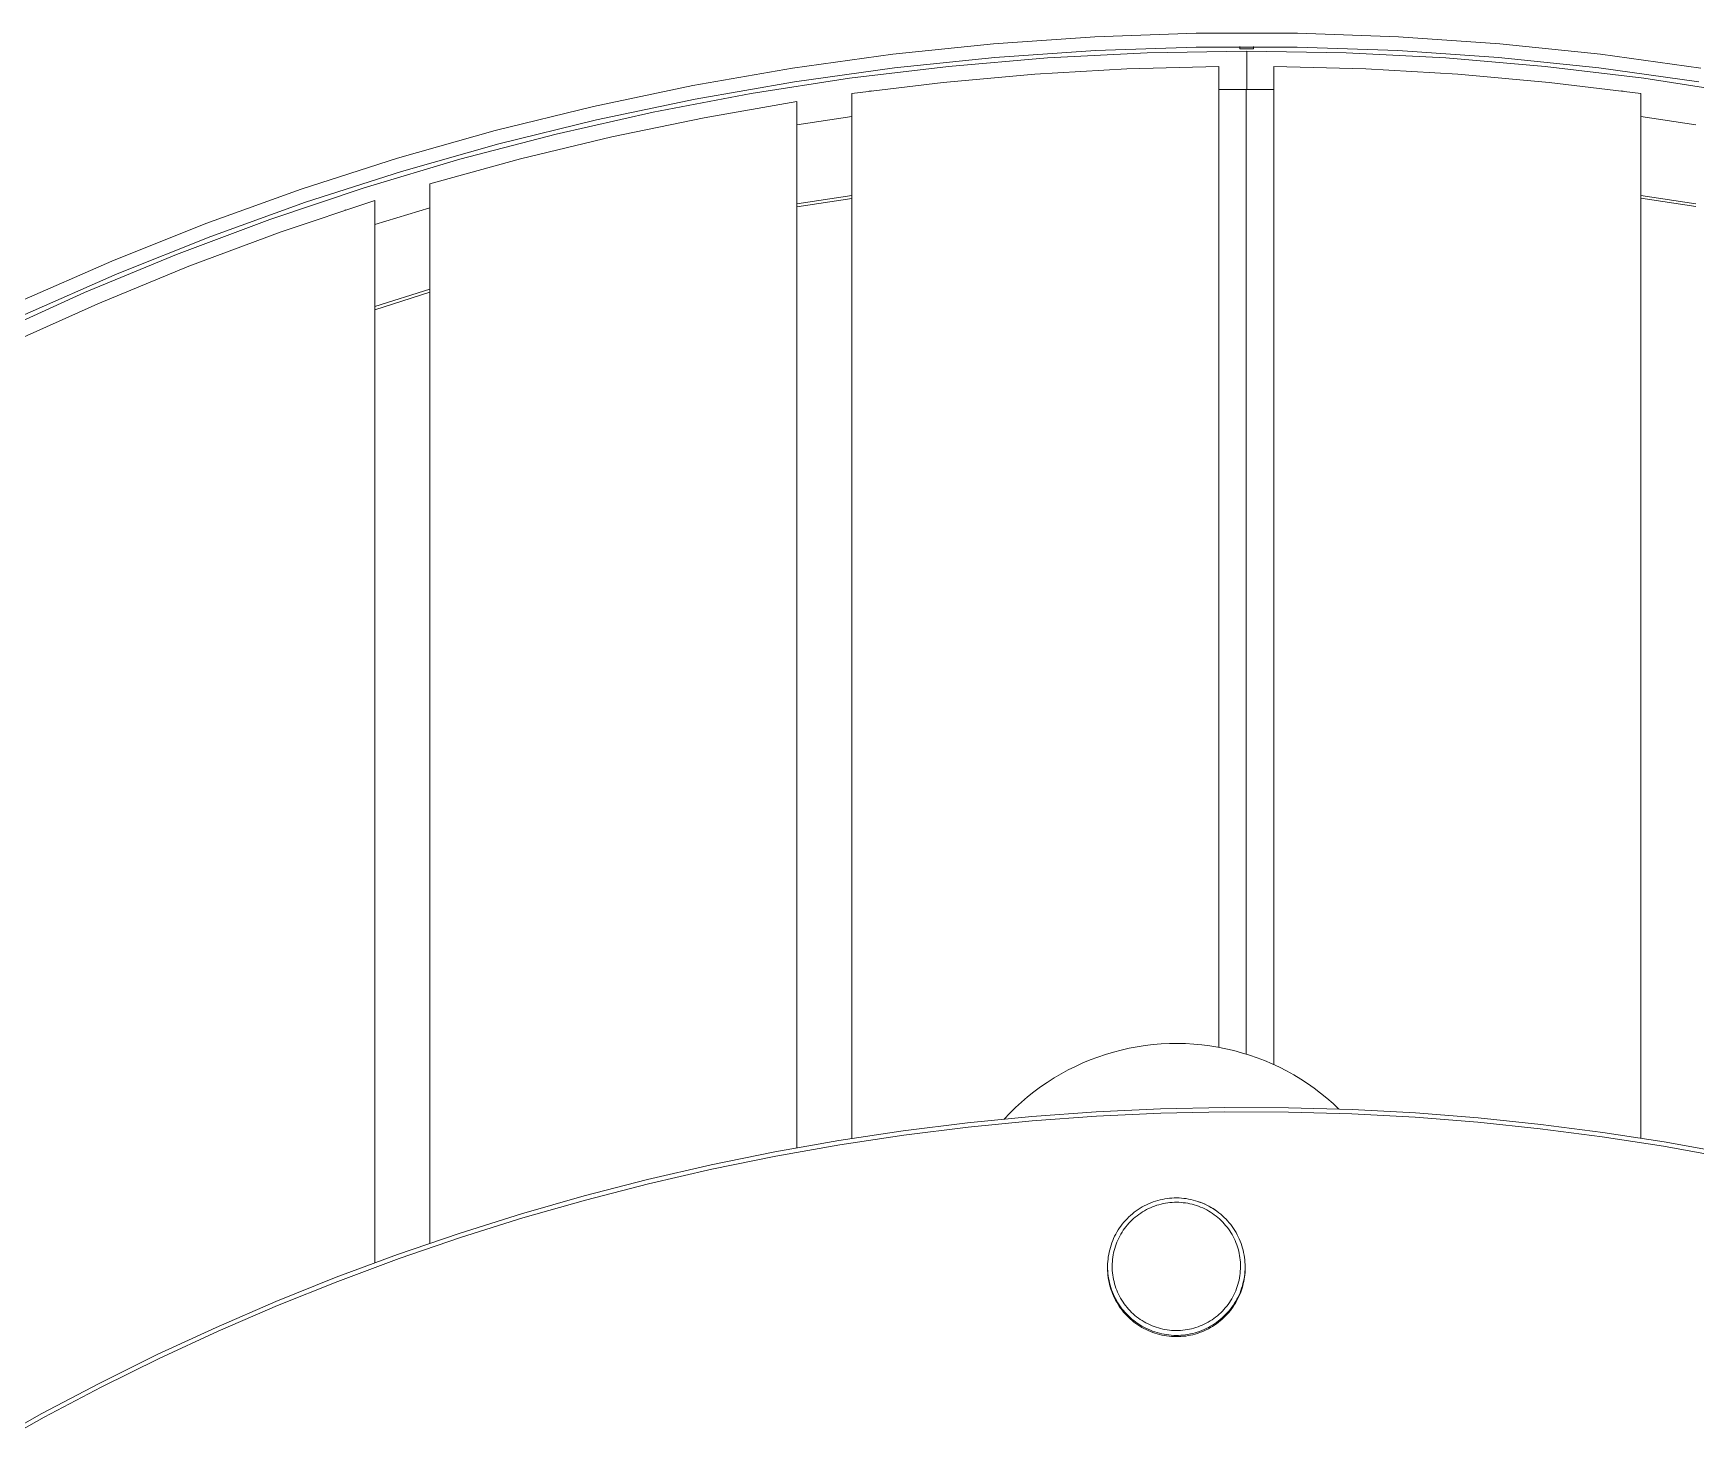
# Model space of a CAD drawing. Header units: millimetres. Extents: x 492 to 7139, y 278 to 5201.
# Drawn here: x 4548.4 to 4910.8, y 1397.7 to 1706.3 of the extents above; entities that cross this region are included whole.
import ezdxf

# ---------------------------------------------------------------- set-up
doc = ezdxf.new("R2010")
doc.units = ezdxf.units.MM
doc.layers.add('ZANO_R', color=7, linetype='Continuous', lineweight=0)

msp = doc.modelspace()

# ---------------------------------------------------------------- linework, layer by layer
at = {"layer": 'ZANO_R'}
for p, q in [((4735.79, 1701.76), (4757.76, 1704.04)), ((4757.76, 1704.04), (4779.8, 1705.57)), ((4779.8, 1705.57), (4801.89, 1706.33)), ((4801.89, 1706.33), (4823.98, 1706.33)), ((4823.98, 1706.33), (4846.06, 1705.57)), ((4846.06, 1705.57), (4868.1, 1704.04)), ((4868.1, 1704.04), (4890.08, 1701.76)), ((4713.91, 1698.72), (4735.79, 1701.76)), ((4736.15, 1698.78), (4758.02, 1701.06)), ((4769.53, 1700.94), (4747.89, 1699.09)), ((4758.02, 1701.06), (4779.96, 1702.57)), ((4791.22, 1702.06), (4769.53, 1700.94)), ((4779.96, 1702.57), (4801.94, 1703.33)), ((4812.93, 1702.43), (4791.22, 1702.06)), ((4801.94, 1703.33), (4823.93, 1703.33)), ((4811.43, 1702.96), (4811.43, 1703.42)), ((4814.43, 1702.96), (4811.43, 1702.96)), ((4812.93, 1702.43), (4834.65, 1702.06)), ((4812.93, 1694.07), (4812.93, 1702.43)), ((4814.43, 1702.96), (4814.43, 1703.42)), ((4823.93, 1703.33), (4845.9, 1702.57)), ((4834.65, 1702.06), (4856.33, 1700.94)), ((4845.9, 1702.57), (4867.84, 1701.06)), ((4856.33, 1700.94), (4877.97, 1699.09)), ((4867.84, 1701.06), (4889.71, 1698.78)), ((4890.08, 1701.76), (4911.96, 1698.72)), ((4692.14, 1694.92), (4713.91, 1698.72)), ((4726.33, 1696.5), (4704.87, 1693.18)), ((4714.37, 1695.76), (4736.15, 1698.78)), ((4747.89, 1699.09), (4726.33, 1696.5)), ((4766.74, 1697.39), (4746.75, 1695.61)), ((4786.77, 1698.54), (4766.74, 1697.39)), ((4806.83, 1699.05), (4786.77, 1698.54)), ((4806.83, 1485.2), (4806.83, 1699.05)), ((4838.89, 1698.54), (4818.83, 1699.05)), ((4818.83, 1699.05), (4818.83, 1481.42)), ((4858.93, 1697.39), (4838.89, 1698.54)), ((4878.91, 1695.61), (4858.93, 1697.39)), ((4877.97, 1699.09), (4899.53, 1696.5)), ((4889.71, 1698.78), (4911.49, 1695.76)), ((4899.53, 1696.5), (4920.99, 1693.18)), ((4670.52, 1690.38), (4692.14, 1694.92)), ((4704.87, 1693.18), (4683.53, 1689.12)), ((4692.71, 1691.98), (4714.37, 1695.76)), ((4746.75, 1695.61), (4726.83, 1693.2)), ((4726.83, 1693.2), (4726.83, 1465.31)), ((4730.64, 1693.71), (4731.08, 1693.76)), ((4812.83, 1694.07), (4806.83, 1694.05)), ((4812.83, 1694.07), (4818.83, 1694.05)), ((4812.83, 1483.72), (4812.83, 1694.07)), ((4898.83, 1693.2), (4878.91, 1695.61)), ((4894.58, 1693.76), (4895.02, 1693.71)), ((4898.83, 1465.39), (4898.83, 1693.2)), ((4649.07, 1685.09), (4670.52, 1690.38)), ((4683.53, 1689.12), (4662.35, 1684.34)), ((4671.19, 1687.46), (4692.71, 1691.98)), ((4714.83, 1691.43), (4694.62, 1687.92)), ((4714.83, 1463.28), (4714.83, 1691.43)), ((4649.84, 1682.19), (4671.19, 1687.46)), ((4694.62, 1687.92), (4674.54, 1683.76)), ((4726.83, 1688.15), (4714.83, 1686.37)), ((4898.83, 1688.15), (4910.83, 1686.37)), ((4627.81, 1679.07), (4649.07, 1685.09)), ((4628.68, 1676.2), (4649.84, 1682.19)), ((4662.35, 1684.34), (4641.34, 1678.84)), ((4674.54, 1683.76), (4654.6, 1678.95)), ((4606.77, 1672.31), (4627.81, 1679.07)), ((4641.34, 1678.84), (4620.53, 1672.63)), ((4654.6, 1678.95), (4634.83, 1673.49)), ((4607.74, 1669.47), (4628.68, 1676.2)), ((4585.98, 1664.84), (4606.77, 1672.31)), ((4620.53, 1672.63), (4599.95, 1665.7)), ((4634.83, 1673.49), (4634.83, 1442.47)), ((4714.83, 1669.15), (4726.83, 1670.98)), ((4910.83, 1669.15), (4898.83, 1670.98)), ((4587.05, 1662.03), (4607.74, 1669.47)), ((4622.83, 1669.84), (4602.44, 1663.03)), ((4616.28, 1667.73), (4616.44, 1667.79)), ((4622.83, 1438.21), (4622.83, 1669.84)), ((4634.83, 1668.28), (4622.83, 1664.59)), ((4714.83, 1668.49), (4726.83, 1670.32)), ((4898.83, 1670.35), (4910.83, 1668.52)), ((4565.47, 1656.65), (4585.98, 1664.84)), ((4599.95, 1665.7), (4579.61, 1658.08)), ((4622.83, 1662.98), (4622.83, 1664.59)), ((4566.63, 1653.88), (4587.05, 1662.03)), ((4602.44, 1663.03), (4582.3, 1655.53)), ((4545.24, 1647.75), (4565.47, 1656.65)), ((4579.61, 1658.08), (4559.55, 1649.77)), ((4546.5, 1645.03), (4566.63, 1653.88)), ((4582.3, 1655.53), (4562.42, 1647.35)), ((4559.55, 1649.77), (4539.78, 1640.78)), ((4622.83, 1646.73), (4634.83, 1650.53)), ((4622.83, 1646.05), (4634.83, 1649.85)), ((4562.42, 1647.35), (4542.83, 1638.5)), ((4778.83, 1482.46), (4780.49, 1483.08)), ((4780.49, 1483.08), (4782.17, 1483.65)), ((4782.17, 1483.65), (4783.86, 1484.15)), ((4783.86, 1484.15), (4785.57, 1484.6)), ((4785.57, 1484.6), (4787.3, 1484.99)), ((4787.3, 1484.99), (4789.04, 1485.31)), ((4789.04, 1485.31), (4790.79, 1485.58)), ((4790.79, 1485.58), (4792.55, 1485.79)), ((4792.55, 1485.79), (4794.31, 1485.93)), ((4794.31, 1485.93), (4796.08, 1486.01)), ((4796.08, 1486.01), (4797.85, 1486.04)), ((4797.85, 1486.04), (4799.62, 1486)), ((4799.62, 1486), (4801.38, 1485.9)), ((4801.38, 1485.9), (4803.15, 1485.74)), ((4803.15, 1485.74), (4804.9, 1485.51)), ((4804.9, 1485.51), (4806.65, 1485.23)), ((4806.65, 1485.23), (4808.38, 1484.89)), ((4808.38, 1484.89), (4810.11, 1484.49)), ((4810.11, 1484.49), (4811.81, 1484.02)), ((4811.81, 1484.02), (4813.51, 1483.5)), ((4813.51, 1483.5), (4815.18, 1482.92)), ((4815.18, 1482.92), (4816.83, 1482.29)), ((4770.93, 1478.51), (4772.45, 1479.41)), ((4772.45, 1479.41), (4774.01, 1480.26)), ((4774.01, 1480.26), (4775.59, 1481.05)), ((4775.59, 1481.05), (4777.2, 1481.78)), ((4777.2, 1481.78), (4778.83, 1482.46)), ((4816.83, 1482.29), (4818.46, 1481.59)), ((4818.46, 1481.59), (4820.06, 1480.84)), ((4820.06, 1480.84), (4821.63, 1480.04)), ((4821.63, 1480.04), (4823.18, 1479.18)), ((4823.18, 1479.18), (4824.7, 1478.27)), ((4765.17, 1474.41), (4766.55, 1475.51)), ((4766.55, 1475.51), (4767.97, 1476.56)), ((4767.97, 1476.56), (4769.43, 1477.56)), ((4769.43, 1477.56), (4770.93, 1478.51)), ((4824.7, 1478.27), (4826.18, 1477.3)), ((4826.18, 1477.3), (4827.63, 1476.29)), ((4827.63, 1476.29), (4829.04, 1475.22)), ((4761.25, 1470.83), (4762.51, 1472.07)), ((4762.51, 1472.07), (4763.82, 1473.26)), ((4763.82, 1473.26), (4765.17, 1474.41)), ((4794.15, 1471.78), (4780.14, 1471.12)), ((4808.13, 1472.08), (4794.15, 1471.78)), ((4822.06, 1472.03), (4808.13, 1472.08)), ((4835.92, 1471.63), (4822.06, 1472.03)), ((4829.04, 1475.22), (4830.42, 1474.11)), ((4830.42, 1474.11), (4831.76, 1472.95)), ((4831.76, 1472.95), (4833.05, 1471.74)), ((4849.72, 1470.89), (4835.92, 1471.63)), ((4752.07, 1468.72), (4738.04, 1466.97)), ((4766.11, 1470.1), (4752.07, 1468.72)), ((4752.18, 1467.78), (4766.19, 1469.16)), ((4760.03, 1469.55), (4761.25, 1470.83)), ((4780.14, 1471.12), (4766.11, 1470.1)), ((4766.19, 1469.16), (4780.2, 1470.18)), ((4780.2, 1470.18), (4794.18, 1470.84)), ((4794.18, 1470.84), (4808.14, 1471.14)), ((4808.14, 1471.14), (4822.04, 1471.09)), ((4822.04, 1471.09), (4835.88, 1470.69)), ((4835.88, 1470.69), (4849.65, 1469.94)), ((4849.65, 1469.94), (4863.34, 1468.86)), ((4863.43, 1469.8), (4849.72, 1470.89)), ((4863.34, 1468.86), (4876.93, 1467.44)), ((4877.04, 1468.38), (4863.43, 1469.8)), ((4890.55, 1466.63), (4877.04, 1468.38)), ((4724.03, 1464.86), (4710.06, 1462.39)), ((4738.04, 1466.97), (4724.03, 1464.86)), ((4724.2, 1463.93), (4738.18, 1466.04)), ((4738.18, 1466.04), (4752.18, 1467.78)), ((4876.93, 1467.44), (4890.41, 1465.69)), ((4890.41, 1465.69), (4903.77, 1463.63)), ((4903.93, 1464.56), (4890.55, 1466.63)), ((4917.18, 1462.17), (4903.93, 1464.56)), ((4710.06, 1462.39), (4696.14, 1459.55)), ((4696.35, 1458.63), (4710.25, 1461.46)), ((4710.25, 1461.46), (4724.2, 1463.93)), ((4903.77, 1463.63), (4916.99, 1461.25)), ((4696.14, 1459.55), (4682.28, 1456.35)), ((4682.52, 1455.44), (4696.35, 1458.63)), ((4682.28, 1456.35), (4668.5, 1452.8)), ((4668.77, 1451.89), (4682.52, 1455.44)), ((4668.5, 1452.8), (4654.82, 1448.88)), ((4655.1, 1447.98), (4668.77, 1451.89)), ((4789.7, 1450.11), (4789.26, 1449.83)), ((4790.15, 1450.38), (4789.7, 1450.11)), ((4790.61, 1450.63), (4790.15, 1450.38)), ((4791.08, 1450.87), (4790.61, 1450.63)), ((4791.07, 1449.8), (4791.51, 1450.02)), ((4791.55, 1451.09), (4791.08, 1450.87)), ((4791.51, 1450.02), (4791.95, 1450.22)), ((4792.03, 1451.29), (4791.55, 1451.09)), ((4791.95, 1450.22), (4792.4, 1450.41)), ((4792.52, 1451.47), (4792.03, 1451.29)), ((4792.4, 1450.41), (4792.86, 1450.58)), ((4793.02, 1451.64), (4792.52, 1451.47)), ((4792.86, 1450.58), (4793.32, 1450.74)), ((4793.52, 1451.79), (4793.02, 1451.64)), ((4793.32, 1450.74), (4793.79, 1450.88)), ((4794.03, 1451.92), (4793.52, 1451.79)), ((4793.79, 1450.88), (4794.26, 1451.01)), ((4794.54, 1452.04), (4794.03, 1451.92)), ((4794.26, 1451.01), (4794.74, 1451.11)), ((4795.05, 1452.14), (4794.54, 1452.04)), ((4794.74, 1451.11), (4795.22, 1451.2)), ((4795.57, 1452.22), (4795.05, 1452.14)), ((4795.22, 1451.2), (4795.7, 1451.28)), ((4796.09, 1452.28), (4795.57, 1452.22)), ((4795.7, 1451.28), (4796.19, 1451.34)), ((4796.61, 1452.32), (4796.09, 1452.28)), ((4796.19, 1451.34), (4796.67, 1451.38)), ((4797.13, 1452.35), (4796.61, 1452.32)), ((4796.67, 1451.38), (4797.16, 1451.4)), ((4797.65, 1452.35), (4797.13, 1452.35)), ((4797.16, 1451.4), (4797.65, 1451.41)), ((4798.18, 1452.34), (4797.65, 1452.35)), ((4797.65, 1451.41), (4798.14, 1451.4)), ((4798.14, 1451.4), (4798.62, 1451.37)), ((4798.7, 1452.31), (4798.18, 1452.34)), ((4798.62, 1451.37), (4799.11, 1451.32)), ((4799.22, 1452.26), (4798.7, 1452.31)), ((4799.11, 1451.32), (4799.6, 1451.26)), ((4799.74, 1452.2), (4799.22, 1452.26)), ((4799.6, 1451.26), (4800.08, 1451.18)), ((4800.25, 1452.11), (4799.74, 1452.2)), ((4800.08, 1451.18), (4800.56, 1451.09)), ((4800.77, 1452.01), (4800.25, 1452.11)), ((4800.56, 1451.09), (4801.03, 1450.98)), ((4801.28, 1451.89), (4800.77, 1452.01)), ((4801.03, 1450.98), (4801.5, 1450.85)), ((4801.78, 1451.75), (4801.28, 1451.89)), ((4801.5, 1450.85), (4801.97, 1450.7)), ((4802.28, 1451.6), (4801.78, 1451.75)), ((4801.97, 1450.7), (4802.43, 1450.54)), ((4802.78, 1451.43), (4802.28, 1451.6)), ((4802.87, 1451.36), (4802.4, 1451.53)), ((4802.43, 1450.54), (4802.88, 1450.36)), ((4803.26, 1451.24), (4802.78, 1451.43)), ((4803.34, 1451.18), (4802.87, 1451.36)), ((4802.88, 1450.36), (4803.33, 1450.17)), ((4803.74, 1451.03), (4803.26, 1451.24)), ((4803.33, 1450.17), (4803.78, 1449.96)), ((4803.8, 1450.98), (4803.34, 1451.18)), ((4804.22, 1450.81), (4803.74, 1451.03)), ((4803.78, 1449.96), (4804.21, 1449.74)), ((4804.25, 1450.76), (4803.8, 1450.98)), ((4804.68, 1450.57), (4804.22, 1450.81)), ((4804.7, 1450.53), (4804.25, 1450.76)), ((4805.14, 1450.31), (4804.68, 1450.57)), ((4805.14, 1450.29), (4804.7, 1450.53)), ((4805.59, 1450.04), (4805.14, 1450.31)), ((4805.57, 1450.03), (4805.14, 1450.29)), ((4805.99, 1449.75), (4805.57, 1450.03)), ((4806.02, 1449.75), (4805.59, 1450.04)), ((4654.82, 1448.88), (4641.23, 1444.62)), ((4641.55, 1443.72), (4655.1, 1447.98)), ((4785.81, 1446.65), (4785.5, 1446.23)), ((4786.15, 1447.05), (4785.81, 1446.65)), ((4786.49, 1447.45), (4786.15, 1447.05)), ((4786.85, 1447.83), (4786.49, 1447.45)), ((4786.6, 1446.08), (4786.91, 1446.46)), ((4787.22, 1448.2), (4786.85, 1447.83)), ((4786.91, 1446.46), (4787.23, 1446.83)), ((4787.61, 1448.55), (4787.22, 1448.2)), ((4787.23, 1446.83), (4787.57, 1447.18)), ((4787.57, 1447.18), (4787.91, 1447.53)), ((4788, 1448.89), (4787.61, 1448.55)), ((4787.91, 1447.53), (4788.27, 1447.86)), ((4788.41, 1449.22), (4788, 1448.89)), ((4788.27, 1447.86), (4788.64, 1448.18)), ((4788.83, 1449.53), (4788.41, 1449.22)), ((4788.64, 1448.18), (4789.02, 1448.48)), ((4789.26, 1449.83), (4788.83, 1449.53)), ((4789.02, 1448.48), (4789.41, 1448.77)), ((4789.41, 1448.77), (4789.82, 1449.05)), ((4789.82, 1449.05), (4790.23, 1449.31)), ((4790.23, 1449.31), (4790.65, 1449.56)), ((4790.65, 1449.56), (4791.07, 1449.8)), ((4804.21, 1449.74), (4804.64, 1449.5)), ((4804.64, 1449.5), (4805.05, 1449.25)), ((4805.05, 1449.25), (4805.46, 1448.98)), ((4805.46, 1448.98), (4805.86, 1448.7)), ((4805.86, 1448.7), (4806.25, 1448.4)), ((4806.4, 1449.47), (4805.99, 1449.75)), ((4806.45, 1449.45), (4806.02, 1449.75)), ((4806.25, 1448.4), (4806.63, 1448.09)), ((4806.8, 1449.17), (4806.4, 1449.47)), ((4806.87, 1449.13), (4806.45, 1449.45)), ((4806.63, 1448.09), (4806.99, 1447.77)), ((4807.27, 1448.8), (4806.87, 1449.13)), ((4806.99, 1447.77), (4807.35, 1447.44)), ((4807.67, 1448.46), (4807.27, 1448.8)), ((4807.35, 1447.44), (4807.69, 1447.09)), ((4808.05, 1448.1), (4807.67, 1448.46)), ((4807.69, 1447.09), (4808.03, 1446.73)), ((4808.03, 1446.73), (4808.34, 1446.36)), ((4808.42, 1447.73), (4808.05, 1448.1)), ((4808.34, 1446.36), (4808.65, 1445.98)), ((4808.77, 1447.35), (4808.42, 1447.73)), ((4809.11, 1446.95), (4808.77, 1447.35)), ((4809.44, 1446.54), (4809.11, 1446.95)), ((4809.75, 1446.12), (4809.44, 1446.54)), ((4641.23, 1444.62), (4627.77, 1440)), ((4628.11, 1439.11), (4641.55, 1443.72)), ((4783.71, 1443.04), (4783.52, 1442.56)), ((4783.92, 1443.53), (4783.71, 1443.04)), ((4784.14, 1444), (4783.92, 1443.53)), ((4784.38, 1444.46), (4784.14, 1444)), ((4784.64, 1444.92), (4784.38, 1444.46)), ((4784.46, 1442.26), (4784.64, 1442.72)), ((4784.91, 1445.37), (4784.64, 1444.92)), ((4784.64, 1442.72), (4784.83, 1443.17)), ((4784.83, 1443.17), (4785.04, 1443.61)), ((4785.2, 1445.8), (4784.91, 1445.37)), ((4785.04, 1443.61), (4785.26, 1444.04)), ((4785.5, 1446.23), (4785.2, 1445.8)), ((4785.26, 1444.04), (4785.5, 1444.47)), ((4785.5, 1444.47), (4785.75, 1444.89)), ((4785.75, 1444.89), (4786.02, 1445.29)), ((4786.02, 1445.29), (4786.3, 1445.69)), ((4786.3, 1445.69), (4786.6, 1446.08)), ((4808.65, 1445.98), (4808.94, 1445.59)), ((4808.94, 1445.59), (4809.22, 1445.19)), ((4809.22, 1445.19), (4809.48, 1444.78)), ((4809.48, 1444.78), (4809.73, 1444.36)), ((4809.73, 1444.36), (4809.97, 1443.93)), ((4810.05, 1445.69), (4809.75, 1446.12)), ((4809.97, 1443.93), (4810.19, 1443.5)), ((4810.33, 1445.25), (4810.05, 1445.69)), ((4810.19, 1443.5), (4810.39, 1443.05)), ((4810.6, 1444.8), (4810.33, 1445.25)), ((4810.39, 1443.05), (4810.58, 1442.6)), ((4810.85, 1444.34), (4810.6, 1444.8)), ((4811.09, 1443.88), (4810.85, 1444.34)), ((4811.31, 1443.4), (4811.09, 1443.88)), ((4811.51, 1442.92), (4811.31, 1443.4)), ((4811.7, 1442.43), (4811.51, 1442.92)), ((4627.77, 1440), (4614.44, 1435.04)), ((4614.81, 1434.16), (4628.11, 1439.11)), ((4782.69, 1439), (4782.64, 1438.48)), ((4782.75, 1439.52), (4782.69, 1439)), ((4782.84, 1440.04), (4782.75, 1439.52)), ((4782.94, 1440.55), (4782.84, 1440.04)), ((4783.06, 1441.06), (4782.94, 1440.55)), ((4783.2, 1441.56), (4783.06, 1441.06)), ((4783.35, 1442.06), (4783.2, 1441.56)), ((4783.52, 1442.56), (4783.35, 1442.06)), ((4783.68, 1438.94), (4783.74, 1439.43)), ((4783.74, 1439.43), (4783.82, 1439.91)), ((4783.82, 1439.91), (4783.92, 1440.39)), ((4783.92, 1440.39), (4784.03, 1440.86)), ((4784.03, 1440.86), (4784.16, 1441.34)), ((4784.16, 1441.34), (4784.3, 1441.8)), ((4784.3, 1441.8), (4784.46, 1442.26)), ((4810.58, 1442.6), (4810.76, 1442.15)), ((4810.76, 1442.15), (4810.91, 1441.68)), ((4810.91, 1441.68), (4811.05, 1441.22)), ((4811.05, 1441.22), (4811.18, 1440.74)), ((4811.18, 1440.74), (4811.29, 1440.27)), ((4811.29, 1440.27), (4811.38, 1439.79)), ((4811.38, 1439.79), (4811.45, 1439.3)), ((4811.45, 1439.3), (4811.51, 1438.82)), ((4811.86, 1441.94), (4811.7, 1442.43)), ((4812.02, 1441.43), (4811.86, 1441.94)), ((4812.15, 1440.93), (4812.02, 1441.43)), ((4812.26, 1440.42), (4812.15, 1440.93)), ((4812.36, 1439.9), (4812.26, 1440.42)), ((4812.44, 1439.39), (4812.36, 1439.9)), ((4812.5, 1438.87), (4812.44, 1439.39)), ((4782.59, 1437.08), (4782.59, 1437.23)), ((4782.59, 1437.08), (4782.6, 1436.56)), ((4782.61, 1437.96), (4782.6, 1437.43)), ((4782.6, 1437.43), (4782.61, 1436.91)), ((4782.6, 1436.56), (4782.63, 1436.04)), ((4782.64, 1438.48), (4782.61, 1437.96)), ((4782.61, 1436.91), (4782.63, 1436.39)), ((4782.63, 1436.39), (4782.68, 1435.87)), ((4782.63, 1436.04), (4782.67, 1435.52)), ((4782.67, 1435.52), (4782.74, 1435)), ((4782.68, 1435.87), (4782.74, 1435.35)), ((4783.6, 1437.48), (4783.61, 1437.97)), ((4783.61, 1436.99), (4783.6, 1437.48)), ((4783.61, 1437.97), (4783.64, 1438.46)), ((4783.63, 1436.51), (4783.61, 1436.99)), ((4783.67, 1436.02), (4783.63, 1436.51)), ((4783.64, 1438.46), (4783.68, 1438.94)), ((4783.73, 1435.53), (4783.67, 1436.02)), ((4783.8, 1435.05), (4783.73, 1435.53)), ((4811.44, 1435.41), (4811.36, 1434.93)), ((4811.5, 1435.9), (4811.44, 1435.41)), ((4811.54, 1436.38), (4811.5, 1435.9)), ((4811.51, 1438.82), (4811.55, 1438.33)), ((4811.57, 1436.87), (4811.54, 1436.38)), ((4811.55, 1438.33), (4811.57, 1437.85)), ((4811.57, 1437.85), (4811.58, 1437.36)), ((4811.58, 1437.36), (4811.57, 1436.87)), ((4812.43, 1435.22), (4812.49, 1435.73)), ((4812.46, 1435.11), (4812.52, 1435.6)), ((4812.49, 1435.73), (4812.54, 1436.26)), ((4812.55, 1438.35), (4812.5, 1438.87)), ((4812.52, 1435.6), (4812.56, 1436.09)), ((4812.54, 1436.26), (4812.57, 1436.78)), ((4812.57, 1437.82), (4812.55, 1438.35)), ((4812.56, 1436.09), (4812.58, 1436.59)), ((4812.58, 1437.3), (4812.57, 1437.82)), ((4812.57, 1436.78), (4812.58, 1437.3)), ((4812.58, 1436.59), (4812.59, 1437.08)), ((4812.59, 1437.29), (4812.59, 1437.08)), ((4614.44, 1435.04), (4601.26, 1429.75)), ((4601.65, 1428.88), (4614.81, 1434.16)), ((4782.74, 1435.35), (4782.82, 1434.83)), ((4782.74, 1435), (4782.82, 1434.48)), ((4782.82, 1434.83), (4782.92, 1434.32)), ((4782.82, 1434.48), (4782.92, 1433.97)), ((4782.92, 1434.32), (4783.03, 1433.81)), ((4782.92, 1433.97), (4783.04, 1433.46)), ((4783.03, 1433.81), (4783.17, 1433.3)), ((4783.04, 1433.46), (4783.17, 1432.96)), ((4783.17, 1433.3), (4783.32, 1432.8)), ((4783.17, 1432.96), (4783.33, 1432.46)), ((4783.32, 1432.8), (4783.48, 1432.3)), ((4783.33, 1432.46), (4783.5, 1431.96)), ((4783.48, 1432.3), (4783.67, 1431.82)), ((4783.5, 1431.96), (4783.69, 1431.48)), ((4783.67, 1431.82), (4783.87, 1431.33)), ((4783.89, 1434.57), (4783.8, 1435.05)), ((4784, 1434.1), (4783.89, 1434.57)), ((4784.13, 1433.62), (4784, 1434.1)), ((4784.27, 1433.16), (4784.13, 1433.62)), ((4784.43, 1432.69), (4784.27, 1433.16)), ((4784.6, 1432.24), (4784.43, 1432.69)), ((4784.79, 1431.79), (4784.6, 1432.24)), ((4784.99, 1431.34), (4784.79, 1431.79)), ((4810.54, 1432.12), (4810.35, 1431.67)), ((4810.72, 1432.58), (4810.54, 1432.12)), ((4810.88, 1433.04), (4810.72, 1432.58)), ((4811.03, 1433.5), (4810.88, 1433.04)), ((4811.15, 1433.97), (4811.03, 1433.5)), ((4811.26, 1434.45), (4811.15, 1433.97)), ((4811.36, 1434.93), (4811.26, 1434.45)), ((4811.44, 1431.32), (4811.62, 1431.78)), ((4811.47, 1431.69), (4811.66, 1432.18)), ((4811.62, 1431.78), (4811.79, 1432.24)), ((4811.66, 1432.18), (4811.83, 1432.67)), ((4811.79, 1432.24), (4811.94, 1432.71)), ((4811.83, 1432.67), (4811.98, 1433.17)), ((4811.94, 1432.71), (4812.07, 1433.18)), ((4811.98, 1433.17), (4812.12, 1433.68)), ((4812.07, 1433.18), (4812.19, 1433.66)), ((4812.12, 1433.68), (4812.24, 1434.19)), ((4812.19, 1433.66), (4812.3, 1434.14)), ((4812.24, 1434.19), (4812.34, 1434.7)), ((4812.3, 1434.14), (4812.39, 1434.63)), ((4812.34, 1434.7), (4812.43, 1435.22)), ((4812.39, 1434.63), (4812.46, 1435.11)), ((4601.26, 1429.75), (4588.24, 1424.12)), ((4588.65, 1423.27), (4601.65, 1428.88)), ((4783.69, 1431.48), (4783.89, 1430.99)), ((4783.87, 1431.33), (4784.09, 1430.86)), ((4783.89, 1430.99), (4784.11, 1430.52)), ((4784.09, 1430.86), (4784.33, 1430.39)), ((4784.11, 1430.52), (4784.35, 1430.06)), ((4784.33, 1430.39), (4784.58, 1429.93)), ((4784.35, 1430.06), (4784.6, 1429.6)), ((4784.58, 1429.93), (4784.85, 1429.48)), ((4784.6, 1429.6), (4784.87, 1429.15)), ((4784.85, 1429.48), (4785.13, 1429.04)), ((4784.87, 1429.15), (4785.15, 1428.71)), ((4785.21, 1430.91), (4784.99, 1431.34)), ((4785.13, 1429.04), (4785.43, 1428.61)), ((4785.15, 1428.71), (4785.45, 1428.29)), ((4785.45, 1430.48), (4785.21, 1430.91)), ((4785.43, 1428.61), (4785.74, 1428.19)), ((4785.7, 1430.06), (4785.45, 1430.48)), ((4785.45, 1428.29), (4785.77, 1427.87)), ((4785.96, 1429.65), (4785.7, 1430.06)), ((4785.74, 1428.19), (4786.07, 1427.79)), ((4786.24, 1429.25), (4785.96, 1429.65)), ((4786.53, 1428.86), (4786.24, 1429.25)), ((4786.84, 1428.48), (4786.53, 1428.86)), ((4787.16, 1428.11), (4786.84, 1428.48)), ((4808.27, 1428.38), (4807.95, 1428.01)), ((4808.58, 1428.76), (4808.27, 1428.38)), ((4808.88, 1429.15), (4808.58, 1428.76)), ((4809.16, 1429.54), (4808.88, 1429.15)), ((4809.43, 1429.95), (4809.16, 1429.54)), ((4809.37, 1428.09), (4809.68, 1428.5)), ((4809.37, 1427.8), (4809.68, 1428.22)), ((4809.68, 1430.37), (4809.43, 1429.95)), ((4809.92, 1430.8), (4809.68, 1430.37)), ((4809.68, 1428.5), (4809.99, 1428.93)), ((4809.68, 1428.22), (4809.99, 1428.64)), ((4810.14, 1431.23), (4809.92, 1430.8)), ((4809.99, 1428.93), (4810.27, 1429.37)), ((4809.99, 1428.64), (4810.27, 1429.08)), ((4810.35, 1431.67), (4810.14, 1431.23)), ((4810.27, 1429.37), (4810.54, 1429.81)), ((4810.27, 1429.08), (4810.54, 1429.53)), ((4810.54, 1429.81), (4810.8, 1430.27)), ((4810.54, 1429.53), (4810.8, 1429.98)), ((4810.8, 1430.27), (4811.04, 1430.74)), ((4810.8, 1429.98), (4811.03, 1430.42)), ((4811.03, 1430.42), (4811.24, 1430.87)), ((4811.04, 1430.74), (4811.26, 1431.21)), ((4811.24, 1430.87), (4811.44, 1431.32)), ((4811.26, 1431.21), (4811.47, 1431.69)), ((4785.77, 1427.87), (4786.1, 1427.46)), ((4786.07, 1427.79), (4786.41, 1427.39)), ((4786.1, 1427.46), (4786.44, 1427.07)), ((4786.41, 1427.39), (4786.77, 1427.01)), ((4786.44, 1427.07), (4786.8, 1426.69)), ((4786.77, 1427.01), (4787.13, 1426.63)), ((4786.8, 1426.69), (4787.16, 1426.32)), ((4787.13, 1426.63), (4787.52, 1426.28)), ((4787.49, 1427.75), (4787.16, 1428.11)), ((4787.16, 1426.32), (4787.55, 1425.96)), ((4787.83, 1427.4), (4787.49, 1427.75)), ((4787.52, 1426.28), (4787.91, 1425.93)), ((4787.55, 1425.96), (4787.94, 1425.62)), ((4788.19, 1427.07), (4787.83, 1427.4)), ((4787.91, 1425.93), (4788.31, 1425.6)), ((4787.94, 1425.62), (4788.35, 1425.29)), ((4788.55, 1426.75), (4788.19, 1427.07)), ((4788.31, 1425.6), (4788.73, 1425.28)), ((4788.35, 1425.29), (4788.76, 1424.97)), ((4788.93, 1426.44), (4788.55, 1426.75)), ((4788.73, 1425.28), (4789.16, 1424.98)), ((4788.76, 1424.97), (4789.19, 1424.67)), ((4789.32, 1426.14), (4788.93, 1426.44)), ((4789.16, 1424.98), (4789.6, 1424.69)), ((4789.19, 1424.67), (4789.63, 1424.39)), ((4789.72, 1425.86), (4789.32, 1426.14)), ((4789.6, 1424.69), (4790.04, 1424.42)), ((4790.13, 1425.59), (4789.72, 1425.86)), ((4790.55, 1425.34), (4790.13, 1425.59)), ((4790.97, 1425.1), (4790.55, 1425.34)), ((4791.41, 1424.88), (4790.97, 1425.1)), ((4791.85, 1424.67), (4791.41, 1424.88)), ((4792.3, 1424.48), (4791.85, 1424.67)), ((4803.23, 1424.62), (4802.78, 1424.43)), ((4803.67, 1424.82), (4803.23, 1424.62)), ((4804.11, 1425.04), (4803.67, 1424.82)), ((4804.54, 1425.28), (4804.11, 1425.04)), ((4804.96, 1425.52), (4804.54, 1425.28)), ((4805.37, 1425.79), (4804.96, 1425.52)), ((4805.03, 1424.36), (4805.48, 1424.62)), ((4805.77, 1426.07), (4805.37, 1425.79)), ((4805.48, 1424.62), (4805.92, 1424.91)), ((4805.49, 1424.34), (4805.93, 1424.63)), ((4806.16, 1426.36), (4805.77, 1426.07)), ((4805.92, 1424.91), (4806.35, 1425.2)), ((4805.93, 1424.63), (4806.36, 1424.92)), ((4806.54, 1426.66), (4806.16, 1426.36)), ((4806.35, 1425.2), (4806.77, 1425.52)), ((4806.36, 1424.92), (4806.78, 1425.24)), ((4806.91, 1426.98), (4806.54, 1426.66)), ((4806.77, 1425.52), (4807.18, 1425.84)), ((4806.78, 1425.24), (4807.18, 1425.56)), ((4807.27, 1427.31), (4806.91, 1426.98)), ((4807.18, 1425.84), (4807.58, 1426.18)), ((4807.18, 1425.56), (4807.58, 1425.9)), ((4807.62, 1427.66), (4807.27, 1427.31)), ((4807.58, 1426.18), (4807.96, 1426.54)), ((4807.58, 1425.9), (4807.96, 1426.26)), ((4807.95, 1428.01), (4807.62, 1427.66)), ((4807.96, 1426.54), (4808.33, 1426.91)), ((4807.96, 1426.26), (4808.33, 1426.63)), ((4808.33, 1426.91), (4808.69, 1427.29)), ((4808.33, 1426.63), (4808.69, 1427.01)), ((4808.69, 1427.29), (4809.04, 1427.68)), ((4808.69, 1427.01), (4809.04, 1427.4)), ((4809.04, 1427.68), (4809.37, 1428.09)), ((4809.04, 1427.4), (4809.37, 1427.8)), ((4588.24, 1424.12), (4575.38, 1418.18)), ((4575.82, 1417.33), (4588.65, 1423.27)), ((4789.63, 1424.39), (4790.07, 1424.12)), ((4790.04, 1424.42), (4790.5, 1424.17)), ((4790.07, 1424.12), (4790.53, 1423.86)), ((4790.5, 1424.17), (4790.96, 1423.93)), ((4790.53, 1423.86), (4791, 1423.63)), ((4790.96, 1423.93), (4791.44, 1423.7)), ((4791, 1423.63), (4791.47, 1423.41)), ((4791.44, 1423.7), (4791.92, 1423.5)), ((4791.47, 1423.41), (4791.95, 1423.2)), ((4791.92, 1423.5), (4792.41, 1423.31)), ((4791.95, 1423.2), (4792.44, 1423.01)), ((4792.75, 1424.3), (4792.3, 1424.48)), ((4792.41, 1423.31), (4792.9, 1423.14)), ((4792.44, 1423.01), (4792.93, 1422.84)), ((4793.21, 1424.14), (4792.75, 1424.3)), ((4792.9, 1423.14), (4793.4, 1422.98)), ((4792.93, 1422.84), (4793.43, 1422.69)), ((4793.68, 1423.99), (4793.21, 1424.14)), ((4793.4, 1422.98), (4793.9, 1422.84)), ((4793.43, 1422.69), (4793.93, 1422.55)), ((4794.15, 1423.86), (4793.68, 1423.99)), ((4793.9, 1422.84), (4794.41, 1422.72)), ((4793.93, 1422.55), (4794.44, 1422.43)), ((4794.63, 1423.75), (4794.15, 1423.86)), ((4794.41, 1422.72), (4794.93, 1422.62)), ((4794.44, 1422.43), (4794.95, 1422.33)), ((4795.1, 1423.66), (4794.63, 1423.75)), ((4794.93, 1422.62), (4795.44, 1422.54)), ((4794.95, 1422.33), (4795.47, 1422.25)), ((4795.59, 1423.58), (4795.1, 1423.66)), ((4795.44, 1422.54), (4795.96, 1422.47)), ((4795.47, 1422.25), (4795.99, 1422.18)), ((4796.07, 1423.52), (4795.59, 1423.58)), ((4795.96, 1422.47), (4796.48, 1422.42)), ((4795.99, 1422.18), (4796.51, 1422.14)), ((4796.56, 1423.47), (4796.07, 1423.52)), ((4796.48, 1422.42), (4797.01, 1422.39)), ((4796.51, 1422.14), (4797.03, 1422.11)), ((4797.04, 1423.44), (4796.56, 1423.47)), ((4797.01, 1422.39), (4797.53, 1422.38)), ((4797.03, 1422.11), (4797.55, 1422.1)), ((4797.53, 1423.43), (4797.04, 1423.44)), ((4798.02, 1423.44), (4797.53, 1423.43)), ((4797.53, 1422.38), (4798.05, 1422.39)), ((4797.55, 1422.1), (4798.07, 1422.11)), ((4798.51, 1423.46), (4798.02, 1423.44)), ((4798.05, 1422.39), (4798.57, 1422.41)), ((4798.07, 1422.11), (4798.6, 1422.13)), ((4798.99, 1423.5), (4798.51, 1423.46)), ((4798.57, 1422.41), (4799.1, 1422.46)), ((4798.6, 1422.13), (4799.12, 1422.18)), ((4799.48, 1423.56), (4798.99, 1423.5)), ((4799.1, 1422.46), (4799.61, 1422.52)), ((4799.12, 1422.18), (4799.64, 1422.24)), ((4799.96, 1423.63), (4799.48, 1423.56)), ((4799.61, 1422.52), (4800.13, 1422.6)), ((4799.64, 1422.24), (4800.15, 1422.32)), ((4800.44, 1423.73), (4799.96, 1423.63)), ((4800.13, 1422.6), (4800.65, 1422.7)), ((4800.15, 1422.32), (4800.66, 1422.42)), ((4800.92, 1423.83), (4800.44, 1423.73)), ((4800.65, 1422.7), (4801.16, 1422.81)), ((4800.66, 1422.42), (4801.17, 1422.53)), ((4801.39, 1423.96), (4800.92, 1423.83)), ((4801.16, 1422.81), (4801.66, 1422.94)), ((4801.17, 1422.53), (4801.68, 1422.67)), ((4801.86, 1424.1), (4801.39, 1423.96)), ((4801.66, 1422.94), (4802.16, 1423.09)), ((4801.68, 1422.67), (4802.18, 1422.82)), ((4802.32, 1424.26), (4801.86, 1424.1)), ((4802.16, 1423.09), (4802.66, 1423.26)), ((4802.18, 1422.82), (4802.67, 1422.98)), ((4802.78, 1424.43), (4802.32, 1424.26)), ((4802.66, 1423.26), (4803.15, 1423.45)), ((4802.67, 1422.98), (4803.16, 1423.17)), ((4803.15, 1423.45), (4803.63, 1423.65)), ((4803.16, 1423.17), (4803.64, 1423.37)), ((4803.63, 1423.65), (4804.11, 1423.87)), ((4803.64, 1423.37), (4804.12, 1423.59)), ((4804.11, 1423.87), (4804.57, 1424.1)), ((4804.12, 1423.59), (4804.58, 1423.83)), ((4804.57, 1424.1), (4805.03, 1424.36)), ((4804.58, 1423.83), (4805.04, 1424.08)), ((4805.04, 1424.08), (4805.49, 1424.34)), ((4575.38, 1418.18), (4562.71, 1411.91)), ((4563.17, 1411.07), (4575.82, 1417.33)), ((4562.71, 1411.91), (4550.24, 1405.34)), ((4550.72, 1404.51), (4563.17, 1411.07)), ((4550.24, 1405.34), (4537.97, 1398.47)), ((4538.47, 1397.66), (4550.72, 1404.51))]:
    msp.add_line(p, q, dxfattribs=at)

doc.saveas('drawing.dxf')
